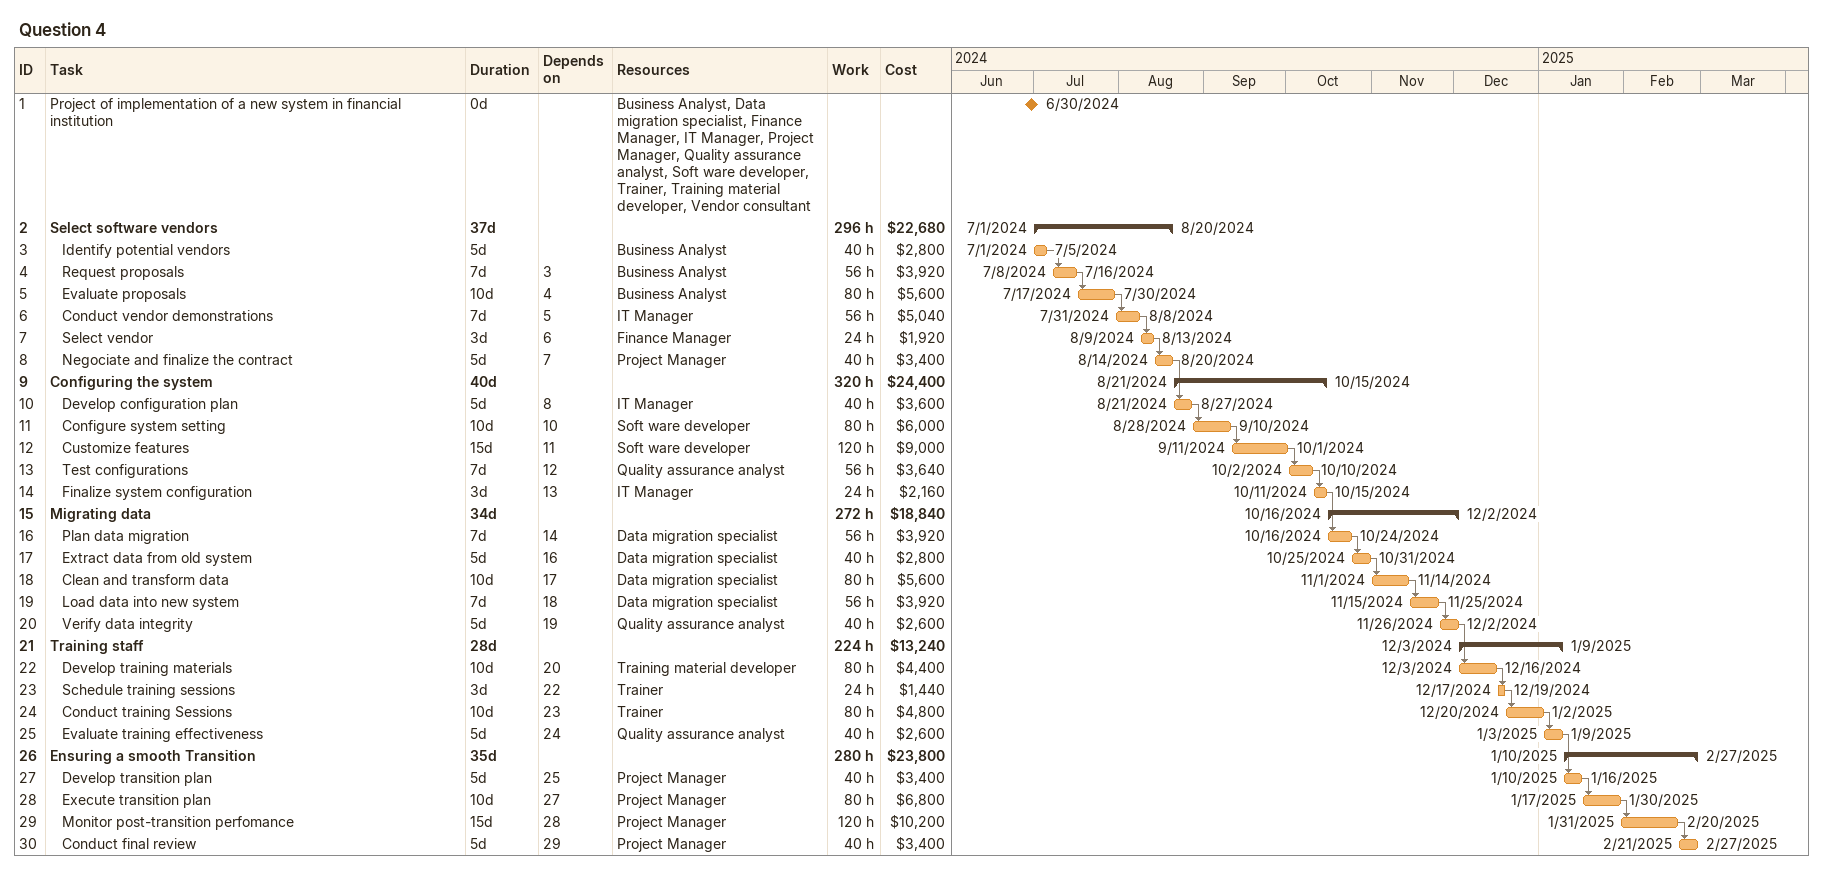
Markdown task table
Question 4

| ID | Level | Task | Duration | Start | Finish | Predecessors | Resources | Work (h) | Cost ($) |
|---|---|---|---|---|---|---|---|---|---|
| 1 | 1 | Project of implementation of a new system in financial institution | 0d | 2024-06-30 | 2024-06-30 |  | Business Analyst, Data migration specialist, Finance Manager, IT Manager, Project Manager, Quality assurance analyst, Soft ware developer, Trainer, Training material developer, Vendor consultant |  |  |
| 2 | 1 | **Select software vendors** | 37d | 2024-07-01 | 2024-08-20 |  |  | 296 | 22680 |
| 3 | 2 | Identify potential vendors | 5d | 2024-07-01 | 2024-07-05 |  | Business Analyst | 40 | 2800 |
| 4 | 2 | Request proposals | 7d | 2024-07-08 | 2024-07-16 | 3 | Business Analyst | 56 | 3920 |
| 5 | 2 | Evaluate proposals | 10d | 2024-07-17 | 2024-07-30 | 4 | Business Analyst | 80 | 5600 |
| 6 | 2 | Conduct vendor demonstrations | 7d | 2024-07-31 | 2024-08-08 | 5 | IT Manager | 56 | 5040 |
| 7 | 2 | Select vendor | 3d | 2024-08-09 | 2024-08-13 | 6 | Finance Manager | 24 | 1920 |
| 8 | 2 | Negociate and finalize the contract | 5d | 2024-08-14 | 2024-08-20 | 7 | Project Manager | 40 | 3400 |
| 9 | 1 | **Configuring the system** | 40d | 2024-08-21 | 2024-10-15 |  |  | 320 | 24400 |
| 10 | 2 | Develop configuration plan | 5d | 2024-08-21 | 2024-08-27 | 8 | IT Manager | 40 | 3600 |
| 11 | 2 | Configure system setting | 10d | 2024-08-28 | 2024-09-10 | 10 | Soft ware developer | 80 | 6000 |
| 12 | 2 | Customize features | 15d | 2024-09-11 | 2024-10-01 | 11 | Soft ware developer | 120 | 9000 |
| 13 | 2 | Test configurations | 7d | 2024-10-02 | 2024-10-10 | 12 | Quality assurance analyst | 56 | 3640 |
| 14 | 2 | Finalize system configuration | 3d | 2024-10-11 | 2024-10-15 | 13 | IT Manager | 24 | 2160 |
| 15 | 1 | **Migrating data** | 34d | 2024-10-16 | 2024-12-02 |  |  | 272 | 18840 |
| 16 | 2 | Plan data migration | 7d | 2024-10-16 | 2024-10-24 | 14 | Data migration specialist | 56 | 3920 |
| 17 | 2 | Extract data from old system | 5d | 2024-10-25 | 2024-10-31 | 16 | Data migration specialist | 40 | 2800 |
| 18 | 2 | Clean and transform data | 10d | 2024-11-01 | 2024-11-14 | 17 | Data migration specialist | 80 | 5600 |
| 19 | 2 | Load data into new system | 7d | 2024-11-15 | 2024-11-25 | 18 | Data migration specialist | 56 | 3920 |
| 20 | 2 | Verify data integrity | 5d | 2024-11-26 | 2024-12-02 | 19 | Quality assurance analyst | 40 | 2600 |
| 21 | 1 | **Training staff** | 28d | 2024-12-03 | 2025-01-09 |  |  | 224 | 13240 |
| 22 | 2 | Develop training materials | 10d | 2024-12-03 | 2024-12-16 | 20 | Training material developer | 80 | 4400 |
| 23 | 2 | Schedule training sessions | 3d | 2024-12-17 | 2024-12-19 | 22 | Trainer | 24 | 1440 |
| 24 | 2 | Conduct training Sessions | 10d | 2024-12-20 | 2025-01-02 | 23 | Trainer | 80 | 4800 |
| 25 | 2 | Evaluate training effectiveness | 5d | 2025-01-03 | 2025-01-09 | 24 | Quality assurance analyst | 40 | 2600 |
| 26 | 1 | **Ensuring a smooth Transition** | 35d | 2025-01-10 | 2025-02-27 |  |  | 280 | 23800 |
| 27 | 2 | Develop transition plan | 5d | 2025-01-10 | 2025-01-16 | 25 | Project Manager | 40 | 3400 |
| 28 | 2 | Execute transition plan | 10d | 2025-01-17 | 2025-01-30 | 27 | Project Manager | 80 | 6800 |
| 29 | 2 | Monitor post-transition perfomance | 15d | 2025-01-31 | 2025-02-20 | 28 | Project Manager | 120 | 10200 |
| 30 | 2 | Conduct final review | 5d | 2025-02-21 | 2025-02-27 | 29 | Project Manager | 40 | 3400 |
